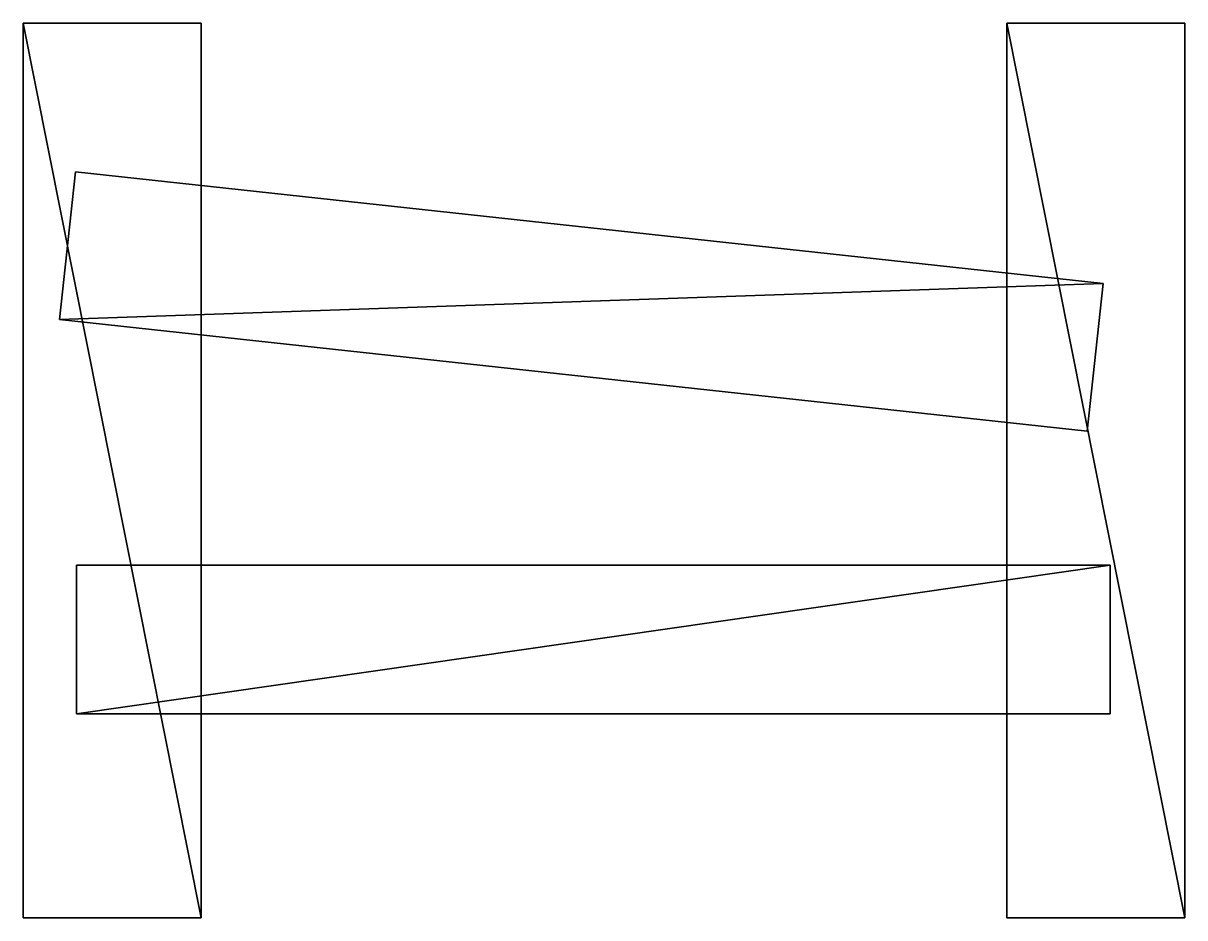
# Model space of a CAD drawing. Extents: x -71 to 71, y -17 to 92.
import ezdxf

# ---------------------------------------------------------------- set-up
doc = ezdxf.new("R2010")
doc.units = 0
doc.layers.add('fence11', color=250, linetype='CONTINUOUS')

msp = doc.modelspace()

# ---------------------------------------------------------------- meshes
at = {"layer": 'fence11'}
mesh = msp.add_polyface(dxfattribs=at)
corners = [(-64.276618, 7.697941, 11.468802), (61.854644, 7.697941, 11.468802), (-64.276618, 25.807046, 11.468802), (61.854644, 25.807046, 11.468802), (-64.276618, 25.807046, 6.489611), (61.854644, 25.807046, 6.489611), (-64.276618, 7.697941, 6.489611), (61.854644, 7.697941, 6.489611), (-66.354841, 55.77891, 11.468802), (59.039677, 42.166033, 11.468802), (-64.400392, 73.782238, 11.468802), (60.994125, 60.169361, 11.468802), (-64.400392, 73.782238, 6.489611), (60.994125, 60.169361, 6.489611), (-66.354841, 55.77891, 6.489611), (59.039677, 42.166033, 6.489611), (-49.056294, -17.193525, 6.037753), (-49.056294, 91.925225, 6.037753), (-70.785084, -17.193525, 6.037753), (-70.785084, 91.925225, 6.037753), (-70.785084, -17.193525, -6.037753), (-70.785084, 91.925225, -6.037753), (-49.056294, -17.193525, -6.037753), (-49.056294, 91.925225, -6.037753), (70.943706, -17.193525, 6.037753), (70.943706, 91.925225, 6.037753), (49.214916, -17.193525, 6.037753), (49.214916, 91.925225, 6.037753), (49.214916, -17.193525, -6.037753), (49.214916, 91.925225, -6.037753), (70.943706, -17.193525, -6.037753), (70.943706, 91.925225, -6.037753)]
mesh.append_faces([[corners[k] for k in face] for face in [(6, 0, 1), (2, 4, 5), (3, 0, 2), (3, 1, 0), (6, 5, 4), (4, 2, 0), (6, 7, 5), (5, 7, 1), (14, 8, 9), (10, 12, 13), (11, 8, 10), (11, 9, 8), (14, 13, 12), (12, 10, 8), (14, 15, 13), (13, 15, 9), (22, 16, 17), (18, 20, 21), (19, 16, 18), (19, 17, 16), (22, 21, 20), (20, 18, 16), (22, 23, 21), (21, 23, 17), (30, 24, 25), (26, 28, 29), (27, 24, 26), (27, 25, 24), (30, 29, 28), (28, 26, 24), (30, 31, 29), (29, 31, 25), (6, 1, 7), (2, 5, 3), (4, 0, 6), (5, 1, 3), (14, 9, 15), (10, 13, 11), (12, 8, 14), (13, 9, 11), (22, 17, 23), (18, 21, 19), (20, 16, 22), (21, 17, 19), (30, 25, 31), (26, 29, 27), (28, 24, 30), (29, 25, 27)]])

doc.saveas('drawing.dxf')
